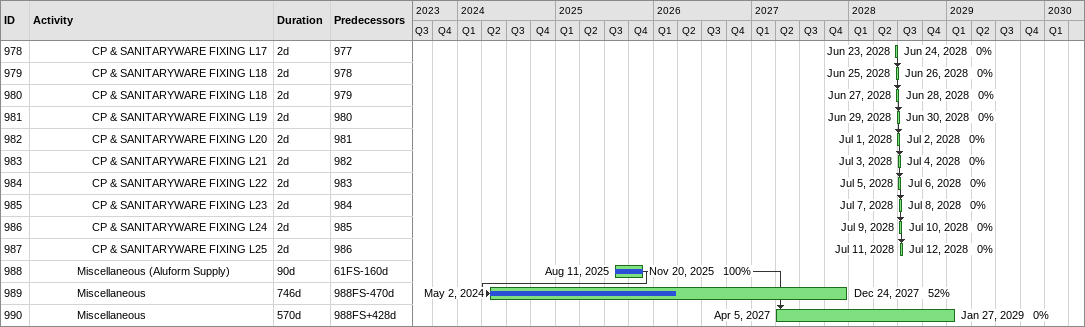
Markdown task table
| ID | Level | Task | Duration | Start | Finish | Predecessors | % complete |
|---|---|---|---|---|---|---|---|
| 978 | 5 | CP & SANITARYWARE FIXING L17 | 2d | 2028-06-23 | 2028-06-24 | 977 | 0 |
| 979 | 5 | CP & SANITARYWARE FIXING L18 | 2d | 2028-06-25 | 2028-06-26 | 978 | 0 |
| 980 | 5 | CP & SANITARYWARE FIXING L18 | 2d | 2028-06-27 | 2028-06-28 | 979 | 0 |
| 981 | 5 | CP & SANITARYWARE FIXING L19 | 2d | 2028-06-29 | 2028-06-30 | 980 | 0 |
| 982 | 5 | CP & SANITARYWARE FIXING L20 | 2d | 2028-07-01 | 2028-07-02 | 981 | 0 |
| 983 | 5 | CP & SANITARYWARE FIXING L21 | 2d | 2028-07-03 | 2028-07-04 | 982 | 0 |
| 984 | 5 | CP & SANITARYWARE FIXING L22 | 2d | 2028-07-05 | 2028-07-06 | 983 | 0 |
| 985 | 5 | CP & SANITARYWARE FIXING L23 | 2d | 2028-07-07 | 2028-07-08 | 984 | 0 |
| 986 | 5 | CP & SANITARYWARE FIXING L24 | 2d | 2028-07-09 | 2028-07-10 | 985 | 0 |
| 987 | 5 | CP & SANITARYWARE FIXING L25 | 2d | 2028-07-11 | 2028-07-12 | 986 | 0 |
| 988 | 4 | Miscellaneous (Aluform Supply) | 90d | 2025-08-11 | 2025-11-20 | 61FS-160d | 100 |
| 989 | 4 | Miscellaneous | 746d | 2024-05-02 | 2027-12-24 | 988FS-470d | 52 |
| 990 | 4 | Miscellaneous | 570d | 2027-04-05 | 2029-01-27 | 988FS+428d | 0 |
